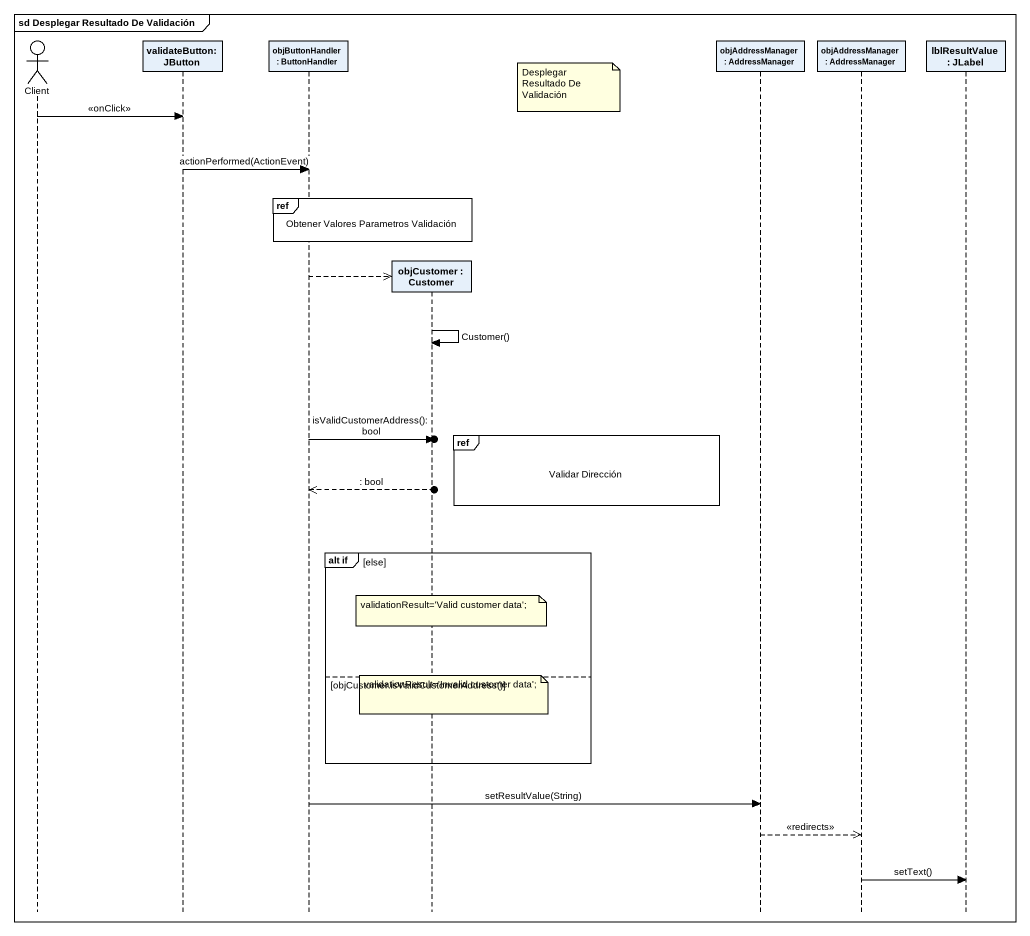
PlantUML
@startuml
mainframe sd Desplegar Resultado De Validación
hide footbox
actor Client
participant "validateButton: JButton" as validateButton_JButton
participant "objButtonHandler : ButtonHandler" as objButtonHandler
participant "objCustomer : Customer" as objCustomer
participant "objAddressManager : AddressManager" as objAddressManager
participant "objAddressManager : AddressManager" as objAddressManager_2
participant "lblResultValue : JLabel" as lblResultValue_JLabel

note right of objCustomer : Desplegar Resultado De Validación
Client -> validateButton_JButton : <<onClick>>
validateButton_JButton -> objButtonHandler : actionPerformed(ActionEvent)
ref over objButtonHandler, objCustomer : Obtener Valores Parametros Validación
objButtonHandler -->> objCustomer **
objCustomer -> objCustomer : Customer()
ref over objCustomer : Validar Dirección
objButtonHandler ->o] : isValidCustomerAddress(): bool
objButtonHandler <<--o] : : bool
group alt if [else]
  note over objCustomer : validationResult='Valid customer data';
else objCustomer.isValidCustomerAddress()
  note over objCustomer : validationResult='Invalid customer data';
end
objButtonHandler -> objAddressManager : setResultValue(String)
objAddressManager -->> objAddressManager_2 : <<redirects>>
objAddressManager_2 -> lblResultValue_JLabel : setText()
@enduml
